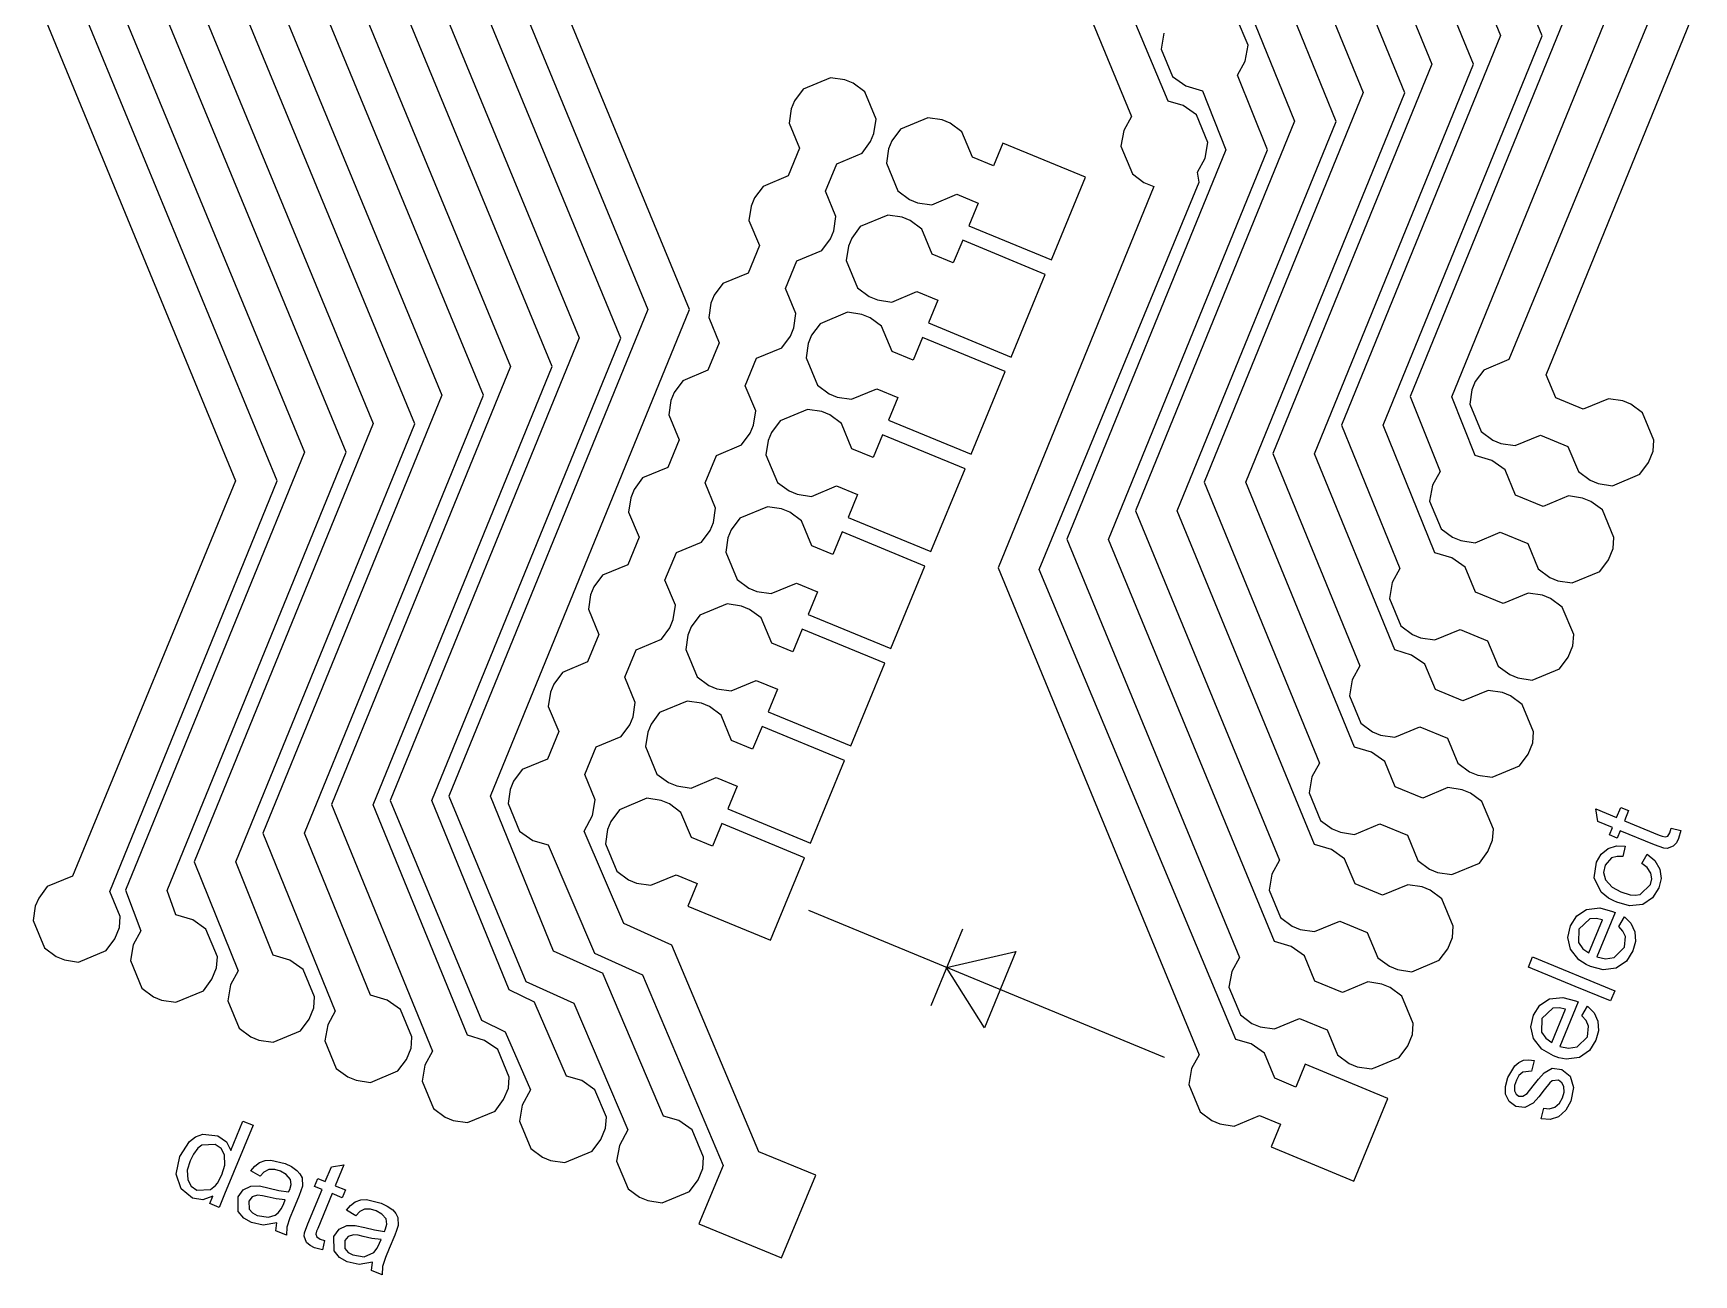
# Model space of a CAD drawing. Header units: millimetres. Extents: x 13 to 54, y 15 to 202.
# Drawn here: x 13.36 to 53.45, y 14.82 to 44.81 of the extents above; entities that cross this region are included whole.
import ezdxf

# ---------------------------------------------------------------- set-up
doc = ezdxf.new("R2010")
doc.units = ezdxf.units.MM
doc.layers.add('Default', color=70, linetype='Continuous')

msp = doc.modelspace()

# ---------------------------------------------------------------- linework, layer by layer
at = {"layer": 'Default'}
for points in [[(15.1969, 139.6756, -0.2), (19.9833, 128.0823, -0.2), (15.1769, 116.3269, -0.2), (19.9633, 104.7337, -0.2), (15.1569, 92.9783, -0.2), (19.9434, 81.385, -0.2), (15.1369, 69.6296, -0.2), (19.9234, 58.0364, -0.2), (15.1169, 46.2809, -0.2), (19.9034, 34.6877, -0.2), (15.5815, 24.1062, -0.2), (15.956, 23.1273, -0.2), (15.7715, 22.7913, -0.2), (15.7044, 22.4068, -0.2), (15.9801, 21.7434, -0.2), (16.2609, 21.5359, -0.2), (16.4565, 21.4551, -0.2), (16.8019, 21.4042, -0.2), (17.4653, 21.6799, -0.2), (17.6728, 21.9607, -0.2), (17.7858, 22.2346, -0.2)], [(17.7858, 22.2346, 1.2), (17.7858, 22.2346, -0.2), (17.8045, 22.5017, -0.2), (17.5287, 23.1651, -0.2), (17.2089, 23.3887, -0.2), (16.8014, 23.5111, -0.2), (16.5878, 24.1031, -0.2), (20.9096, 34.6845, -0.2), (16.1232, 46.2778, -0.2), (20.9296, 58.0332, -0.2), (16.1432, 69.6264, -0.2), (20.9496, 81.3819, -0.2), (16.1631, 92.9751, -0.2), (20.9696, 104.7305, -0.2), (16.1831, 116.3238, -0.2), (20.9896, 128.0792, -0.2), (16.2031, 139.6724, -0.2)], [(13.5384, 138.9862, -0.2), (18.3248, 127.393, -0.2), (13.5184, 115.6375, -0.2), (18.3049, 104.0443, -0.2), (13.4984, 92.2889, -0.2), (18.2849, 80.6957, -0.2), (13.4784, 68.9402, -0.2), (18.2649, 57.347, -0.2), (13.4585, 45.5916, -0.2), (18.2449, 33.9983, -0.2), (14.3038, 24.4504, -0.2), (13.6957, 24.1976, -0.2), (13.4883, 23.9169, -0.2), (13.4075, 23.7212, -0.2), (13.3565, 23.3759, -0.2), (13.6323, 22.7125, -0.2), (13.913, 22.505, -0.2), (14.1087, 22.4243, -0.2), (14.454, 22.3733, -0.2), (15.1174, 22.649, -0.2), (15.3249, 22.9298, -0.2), (15.438, 23.2037, -0.2)], [(15.438, 23.2037, 1.2), (15.438, 23.2037, -0.2), (15.4566, 23.4708, -0.2), (15.2039, 24.0789, -0.2), (19.2512, 33.9952, -0.2), (14.4647, 45.5884, -0.2), (19.2711, 57.3438, -0.2), (14.4847, 68.9371, -0.2), (19.2911, 80.6925, -0.2), (14.5047, 92.2857, -0.2), (19.3111, 104.0411, -0.2), (14.5246, 115.6344, -0.2), (19.3311, 127.3898, -0.2), (14.5446, 138.983, -0.2)], [(20.1337, 21.2655, 1.2), (20.1337, 21.2655, -0.2), (20.1523, 21.5326, -0.2), (19.8766, 22.196, -0.2), (19.5567, 22.4196, -0.2), (19.1492, 22.542, -0.2), (18.2462, 24.7924, -0.2), (22.5681, 35.3739, -0.2), (17.7817, 46.9672, -0.2), (22.5881, 58.7226, -0.2), (17.8016, 70.3158, -0.2), (22.6081, 82.0712, -0.2), (17.8216, 93.6645, -0.2), (22.6281, 105.4199, -0.2), (17.8416, 117.0131, -0.2), (22.6481, 128.7685, -0.2), (18.482, 138.8691, -0.2)], [(17.6366, 138.4853, -0.2), (21.6418, 128.7717, -0.2), (16.8354, 117.0163, -0.2), (21.6218, 105.4231, -0.2), (16.8154, 93.6676, -0.2), (21.6018, 82.0744, -0.2), (16.7954, 70.319, -0.2), (21.5819, 58.7257, -0.2), (16.7754, 46.9703, -0.2), (21.5619, 35.3771, -0.2), (17.24, 24.7956, -0.2), (18.3039, 22.1582, -0.2), (18.1194, 21.8221, -0.2), (18.0523, 21.4377, -0.2), (18.328, 20.7743, -0.2), (18.6087, 20.5668, -0.2), (18.8044, 20.486, -0.2), (19.1497, 20.4351, -0.2), (19.8131, 20.7108, -0.2), (20.0206, 20.9916, -0.2), (20.1337, 21.2655, -0.2)], [(18.4739, 94.357, -0.2), (23.2603, 82.7638, -0.2), (18.4539, 71.0083, -0.2), (23.2403, 59.4151, -0.2), (18.4339, 47.6597, -0.2), (23.2204, 36.0665, -0.2), (18.8985, 25.485, -0.2), (20.6517, 21.189, -0.2), (20.4672, 20.853, -0.2), (20.4001, 20.4685, -0.2), (20.6759, 19.8051, -0.2), (20.9566, 19.5977, -0.2), (21.1523, 19.5169, -0.2), (21.4976, 19.466, -0.2), (22.161, 19.7417, -0.2), (22.3685, 20.0224, -0.2), (22.4815, 20.2964, -0.2), (22.489, 20.4032, -0.2)], [(22.489, 20.4032, 1.2), (22.489, 20.4032, -0.2), (22.5002, 20.5635, -0.2), (22.2244, 21.2268, -0.2), (21.9046, 21.4505, -0.2), (21.4971, 21.5729, -0.2), (19.9047, 25.4818, -0.2), (24.2266, 36.0633, -0.2), (19.4401, 47.6565, -0.2), (24.2466, 59.4119, -0.2), (19.4601, 71.0052, -0.2), (24.2666, 82.7606, -0.2), (19.4801, 94.3538, -0.2)], [(24.5723, 20.2577, 1.2), (24.5723, 20.2577, -0.2), (24.2524, 20.4814, -0.2), (23.845, 20.6038, -0.2), (21.5632, 26.1712, -0.2), (25.8851, 36.7527, -0.2), (21.0986, 48.3459, -0.2), (25.9051, 60.1013, -0.2), (21.1186, 71.6946, -0.2), (25.9251, 83.45, -0.2), (21.759, 93.5506, -0.2)], [(20.9136, 93.1668, -0.2), (24.9188, 83.4531, -0.2), (20.1124, 71.6977, -0.2), (24.8988, 60.1045, -0.2), (20.0924, 48.3491, -0.2), (24.8788, 36.7558, -0.2), (20.557, 26.1743, -0.2), (22.9996, 20.2199, -0.2), (22.8151, 19.8839, -0.2), (22.748, 19.4994, -0.2), (23.0237, 18.836, -0.2), (23.3045, 18.6286, -0.2), (23.5001, 18.5478, -0.2), (23.8455, 18.4968, -0.2), (24.5088, 18.7726, -0.2), (24.7163, 19.0533, -0.2), (24.8294, 19.3273, -0.2), (24.848, 19.5943, -0.2), (24.5723, 20.2577, -0.2)], [(35.0187, 54.5534, -0.2), (39.8741, 42.7943, -0.2), (39.6896, 42.4583, -0.2), (39.6225, 42.0738, -0.2), (39.8983, 41.4104, -0.2), (40.179, 41.2029, -0.2), (40.4138, 41.106, -0.2), (36.6572, 31.8941, -0.2), (41.5126, 20.135, -0.2), (41.3281, 19.799, -0.2), (41.261, 19.4145, -0.2), (41.5368, 18.7511, -0.2), (41.8175, 18.5436, -0.2), (42.0132, 18.4629, -0.2), (42.3585, 18.4119, -0.2), (42.9666, 18.6647, -0.2), (43.4753, 18.4547, -0.2), (43.2492, 17.9069, -0.2), (45.2449, 17.0831, -0.2), (46.0686, 19.0788, -0.2)], [(46.0686, 19.0788, 1.2), (46.0686, 19.0788, -0.2), (44.073, 19.9026, -0.2), (43.8468, 19.3547, -0.2), (43.3381, 19.5647, -0.2), (43.0854, 20.1728, -0.2), (42.7655, 20.3964, -0.2), (42.3972, 20.5027, -0.2), (37.6473, 31.8518, -0.2), (41.5076, 41.2041, -0.2), (41.471, 41.4482, -0.2), (41.6555, 41.7842, -0.2), (41.7226, 42.1687, -0.2), (41.4469, 42.8321, -0.2), (41.127, 43.0557, -0.2), (40.7587, 43.162, -0.2), (36.0088, 54.5111, -0.2)], [(49.2066, 29.233, 1.2), (49.2066, 29.233, -0.2), (49.552, 29.1821, -0.2), (50.2154, 29.4578, -0.2), (50.4228, 29.7386, -0.2), (50.5359, 30.0125, -0.2), (50.5545, 30.2796, -0.2), (50.2788, 30.943, -0.2), (49.998, 31.1504, -0.2), (49.8024, 31.2312, -0.2), (49.457, 31.2822, -0.2), (48.8489, 31.0294, -0.2), (48.1837, 31.304, -0.2), (47.9309, 31.9121, -0.2), (47.6111, 32.1357, -0.2), (47.2036, 32.2581, -0.2), (45.9559, 35.3378, -0.2), (49.7932, 44.7454, -0.2), (46.3166, 53.1875, -0.2)], [(45.4712, 52.8037, -0.2), (48.787, 44.7485, -0.2), (44.9497, 35.3409, -0.2), (46.3582, 31.8743, -0.2), (46.1737, 31.5383, -0.2), (46.1066, 31.1538, -0.2), (46.3824, 30.4904, -0.2), (46.6631, 30.2829, -0.2), (46.8588, 30.2021, -0.2), (47.2041, 30.1512, -0.2), (47.8122, 30.404, -0.2), (48.4774, 30.1294, -0.2), (48.7302, 29.5213, -0.2), (49.011, 29.3138, -0.2), (49.2066, 29.233, -0.2)], [(48.2375, 26.8852, 1.2), (48.2375, 26.8852, -0.2), (48.5828, 26.8342, -0.2), (49.2462, 27.11, -0.2), (49.4537, 27.3907, -0.2), (49.5668, 27.6646, -0.2), (49.5854, 27.9317, -0.2), (49.3097, 28.5951, -0.2), (49.0289, 28.8026, -0.2), (48.8333, 28.8833, -0.2), (48.4879, 28.9343, -0.2), (47.8798, 28.6815, -0.2), (47.2146, 28.9561, -0.2), (46.9618, 29.5642, -0.2), (46.642, 29.7879, -0.2), (46.2345, 29.9102, -0.2), (44.2974, 34.6484, -0.2), (48.1348, 44.056, -0.2), (45.3475, 50.8396, -0.2)], [(44.5021, 50.4558, -0.2), (47.1285, 44.0591, -0.2), (43.2912, 34.6516, -0.2), (45.3891, 29.5264, -0.2), (45.2046, 29.1904, -0.2), (45.1375, 28.8059, -0.2), (45.4132, 28.1425, -0.2), (45.694, 27.935, -0.2), (45.8896, 27.8543, -0.2), (46.235, 27.8033, -0.2), (46.8431, 28.0561, -0.2), (47.5083, 27.7815, -0.2), (47.7611, 27.1734, -0.2), (48.0418, 26.9659, -0.2), (48.2375, 26.8852, -0.2)], [(21.7509, 49.0384, -0.2), (26.5373, 37.4452, -0.2), (21.9732, 26.2767, -0.2), (24.1792, 20.9696, -0.2), (24.75, 20.6882, -0.2), (25.3636, 19.29, -0.2), (25.1629, 18.9148, -0.2), (25.0958, 18.5303, -0.2), (25.3716, 17.8669, -0.2), (25.6523, 17.6594, -0.2), (25.848, 17.5787, -0.2), (26.1933, 17.5277, -0.2), (26.8567, 17.8035, -0.2), (27.0642, 18.0842, -0.2), (27.1772, 18.3581, -0.2), (27.1959, 18.6252, -0.2), (26.9201, 19.2886, -0.2), (26.6003, 19.5122, -0.2), (26.2319, 19.6185, -0.2), (25.4742, 21.3652, -0.2)], [(25.4742, 21.3652, 1.2), (25.4742, 21.3652, -0.2), (25.4575, 21.4037, -0.2), (24.8475, 21.7012, -0.2), (22.9794, 26.2736, -0.2), (27.5436, 37.442, -0.2), (22.7571, 49.0353, -0.2)], [(27.1216, 22.0798, 1.2), (27.1216, 22.0798, -0.2), (27.116, 22.0931, -0.2), (25.9191, 22.6329, -0.2), (24.3956, 26.376, -0.2), (29.2021, 38.1314, -0.2), (25.036, 48.232, -0.2)], [(47.2684, 24.5373, 1.2), (47.2684, 24.5373, -0.2), (47.6137, 24.4864, -0.2), (48.2771, 24.7621, -0.2), (48.4846, 25.0429, -0.2), (48.5977, 25.3168, -0.2), (48.6163, 25.5839, -0.2), (48.3406, 26.2473, -0.2), (48.0598, 26.4547, -0.2), (47.8642, 26.5355, -0.2), (47.5188, 26.5864, -0.2), (46.9107, 26.3337, -0.2), (46.2455, 26.6083, -0.2), (45.9927, 27.2164, -0.2), (45.6728, 27.44, -0.2), (45.2654, 27.5624, -0.2), (42.6389, 33.959, -0.2), (46.4763, 43.3666, -0.2), (44.3784, 48.4918, -0.2)], [(24.1906, 47.8482, -0.2), (28.1958, 38.1346, -0.2), (23.3894, 26.3791, -0.2), (25.2507, 21.9012, -0.2), (26.4084, 21.3775, -0.2), (27.7114, 18.3208, -0.2), (27.5108, 17.9457, -0.2), (27.4437, 17.5612, -0.2), (27.7194, 16.8978, -0.2), (28.0002, 16.6903, -0.2), (28.1958, 16.6096, -0.2), (28.5412, 16.5586, -0.2), (29.2046, 16.8344, -0.2), (29.412, 17.1151, -0.2), (29.5251, 17.389, -0.2), (29.5437, 17.6561, -0.2), (29.268, 18.3195, -0.2), (28.9481, 18.5431, -0.2), (28.5798, 18.6494, -0.2), (27.1216, 22.0798, -0.2)], [(43.533, 48.1079, -0.2), (45.47, 43.3698, -0.2), (41.6327, 33.9622, -0.2), (44.42, 27.1786, -0.2), (44.2355, 26.8425, -0.2), (44.1684, 26.4581, -0.2), (44.4441, 25.7947, -0.2), (44.7249, 25.5872, -0.2), (44.9205, 25.5064, -0.2), (45.2659, 25.4555, -0.2), (45.874, 25.7083, -0.2), (46.5392, 25.4337, -0.2), (46.792, 24.8256, -0.2), (47.0727, 24.6181, -0.2), (47.2684, 24.5373, -0.2)], [(46.2993, 22.1895, 1.2), (46.2993, 22.1895, -0.2), (46.6446, 22.1385, -0.2), (47.308, 22.4143, -0.2), (47.5155, 22.695, -0.2), (47.6285, 22.9689, -0.2), (47.6472, 23.236, -0.2), (47.3715, 23.8994, -0.2), (47.0907, 24.1069, -0.2), (46.8951, 24.1876, -0.2), (46.5497, 24.2386, -0.2), (45.9416, 23.9858, -0.2), (45.2764, 24.2604, -0.2), (45.0236, 24.8685, -0.2), (44.7037, 25.0921, -0.2), (44.2963, 25.2145, -0.2), (40.9805, 33.2697, -0.2), (44.8178, 42.6772, -0.2), (43.4092, 46.1439, -0.2)], [(42.5638, 45.7601, -0.2), (43.8115, 42.6804, -0.2), (39.9742, 33.2728, -0.2), (43.4509, 24.8307, -0.2), (43.2664, 24.4947, -0.2), (43.1993, 24.1102, -0.2), (43.475, 23.4468, -0.2), (43.7558, 23.2393, -0.2), (43.9514, 23.1586, -0.2), (44.2968, 23.1076, -0.2), (44.9049, 23.3604, -0.2), (45.5701, 23.0858, -0.2), (45.8229, 22.4777, -0.2), (46.1036, 22.2702, -0.2), (46.2993, 22.1895, -0.2)], [(50.4455, 45.4379, -0.2), (46.6081, 36.0303, -0.2), (47.3273, 34.2221, -0.2), (47.1428, 33.8861, -0.2), (47.0757, 33.5016, -0.2), (47.3515, 32.8382, -0.2), (47.6322, 32.6308, -0.2), (47.8279, 32.55, -0.2), (48.1732, 32.499, -0.2), (48.7813, 32.7518, -0.2), (49.4466, 32.4772, -0.2), (49.6993, 31.8691, -0.2), (49.9801, 31.6616, -0.2), (50.1757, 31.5809, -0.2)], [(50.1757, 31.5809, 1.2), (50.1757, 31.5809, -0.2), (50.5211, 31.5299, -0.2), (51.1845, 31.8057, -0.2), (51.3919, 32.0864, -0.2), (51.505, 32.3603, -0.2), (51.5237, 32.6274, -0.2), (51.2479, 33.2908, -0.2), (50.9672, 33.4983, -0.2), (50.7715, 33.5791, -0.2), (50.4262, 33.63, -0.2), (49.818, 33.3772, -0.2), (49.1528, 33.6518, -0.2), (48.9001, 34.2599, -0.2), (48.5802, 34.4836, -0.2), (48.1727, 34.606, -0.2), (47.6144, 36.0272, -0.2), (51.4517, 45.4347, -0.2)], [(52.4648, 45.3371, -0.2), (48.9921, 36.924, -0.2), (48.384, 36.6712, -0.2), (48.1765, 36.3905, -0.2), (48.0958, 36.1948, -0.2), (48.0448, 35.8495, -0.2), (48.3206, 35.1861, -0.2), (48.6013, 34.9786, -0.2), (48.797, 34.8979, -0.2), (49.1423, 34.8469, -0.2), (49.7504, 35.0997, -0.2), (50.4157, 34.8251, -0.2), (50.6684, 34.217, -0.2), (50.9492, 34.0095, -0.2), (51.1448, 33.9287, -0.2)], [(45.7584, 19.8251, 1.2), (45.7584, 19.8251, -0.2), (46.3389, 20.0664, -0.2), (46.5464, 20.3472, -0.2), (46.6594, 20.6211, -0.2), (46.6781, 20.8882, -0.2), (46.4023, 21.5516, -0.2), (46.1216, 21.759, -0.2), (45.9259, 21.8398, -0.2), (45.5806, 21.8907, -0.2), (44.9725, 21.638, -0.2), (44.3073, 21.9126, -0.2), (44.0545, 22.5207, -0.2), (43.7346, 22.7443, -0.2), (43.3271, 22.8667, -0.2), (39.322, 32.5803, -0.2), (43.1593, 41.9879, -0.2), (42.4401, 43.7961, -0.2), (42.6246, 44.1321, -0.2), (42.6917, 44.5166, -0.2), (42.416, 45.18, -0.2)], [(51.1448, 33.9287, 1.2), (51.1448, 33.9287, -0.2), (51.4902, 33.8778, -0.2), (52.1536, 34.1535, -0.2), (52.3611, 34.4343, -0.2), (52.4741, 34.7082, -0.2), (52.4928, 34.9753, -0.2), (52.217, 35.6387, -0.2), (51.9363, 35.8462, -0.2), (51.7406, 35.9269, -0.2), (51.3953, 35.9779, -0.2), (50.7872, 35.7251, -0.2), (50.1219, 35.9997, -0.2), (49.8921, 36.5525, -0.2), (53.4549, 45.2948, -0.2)], [(40.6588, 44.8061, -0.2), (40.5916, 44.4216, -0.2), (40.8674, 43.7583, -0.2), (41.1873, 43.5346, -0.2), (41.5947, 43.4122, -0.2), (42.1531, 41.991, -0.2), (38.3157, 32.5835, -0.2), (42.4818, 22.4829, -0.2), (42.2973, 22.1468, -0.2), (42.2302, 21.7624, -0.2), (42.5059, 21.099, -0.2), (42.7866, 20.8915, -0.2), (42.9823, 20.8107, -0.2), (43.3276, 20.7598, -0.2), (43.9358, 21.0125, -0.2), (44.601, 20.738, -0.2), (44.8538, 20.1299, -0.2), (45.1345, 19.9224, -0.2), (45.3301, 19.8416, -0.2), (45.6755, 19.7907, -0.2), (45.7584, 19.8251, -0.2)], [(28.7745, 22.7824, 1.2), (28.7745, 22.7824, -0.2), (27.6167, 23.3061, -0.2), (26.6584, 25.5336, -0.2), (26.859, 25.9087, -0.2), (26.9261, 26.2932, -0.2), (26.6734, 26.9013, -0.2), (26.948, 27.5666, -0.2), (27.5561, 27.8193, -0.2), (27.7635, 28.1001, -0.2), (27.8443, 28.2957, -0.2), (27.8953, 28.6411, -0.2), (27.6425, 29.2492, -0.2), (27.9171, 29.9144, -0.2), (28.5252, 30.1672, -0.2), (28.7327, 30.4479, -0.2), (28.8134, 30.6436, -0.2), (28.8644, 30.9889, -0.2), (28.6116, 31.597, -0.2), (28.8862, 32.2623, -0.2), (29.4943, 32.515, -0.2), (29.7018, 32.7958, -0.2), (29.7825, 32.9914, -0.2), (29.8335, 33.3368, -0.2), (29.5807, 33.9449, -0.2), (29.8553, 34.6101, -0.2), (30.4634, 34.8629, -0.2), (30.6709, 35.1436, -0.2), (30.7516, 35.3393, -0.2), (30.8026, 35.6846, -0.2), (30.5498, 36.2927, -0.2), (30.8244, 36.958, -0.2), (31.4325, 37.2107, -0.2), (31.64, 37.4915, -0.2), (31.7208, 37.6871, -0.2), (31.7717, 38.0325, -0.2), (31.5189, 38.6406, -0.2), (31.7935, 39.3058, -0.2), (32.4016, 39.5586, -0.2), (32.6091, 39.8393, -0.2), (32.6899, 40.035, -0.2), (32.7408, 40.3803, -0.2), (32.4881, 40.9885, -0.2), (32.7626, 41.6537, -0.2), (33.3707, 41.9064, -0.2), (33.5782, 42.1872, -0.2), (33.659, 42.3828, -0.2), (33.7099, 42.7282, -0.2), (33.4342, 43.3916, -0.2), (33.1534, 43.5991, -0.2), (32.9578, 43.6798, -0.2), (32.6124, 43.7308, -0.2), (31.949, 43.455, -0.2), (31.7416, 43.1743, -0.2), (31.6608, 42.9786, -0.2), (31.6099, 42.6333, -0.2), (31.8626, 42.0252, -0.2), (31.588, 41.3599, -0.2), (30.9799, 41.1072, -0.2), (30.7725, 40.8264, -0.2), (30.6917, 40.6308, -0.2), (30.6407, 40.2854, -0.2), (30.8935, 39.6773, -0.2), (30.6189, 39.0121, -0.2), (30.0108, 38.7593, -0.2), (29.8033, 38.4786, -0.2), (29.7226, 38.2829, -0.2), (29.6716, 37.9376, -0.2), (29.9244, 37.3295, -0.2), (29.6498, 36.6642, -0.2), (29.0417, 36.4115, -0.2), (28.8342, 36.1307, -0.2), (28.7535, 35.9351, -0.2), (28.7025, 35.5897, -0.2), (28.9553, 34.9816, -0.2), (28.6807, 34.3164, -0.2), (28.0726, 34.0636, -0.2), (27.8651, 33.7829, -0.2), (27.7844, 33.5872, -0.2), (27.7334, 33.2419, -0.2), (27.9862, 32.6338, -0.2), (27.7116, 31.9685, -0.2), (27.1035, 31.7158, -0.2), (26.896, 31.435, -0.2), (26.8152, 31.2394, -0.2), (26.7643, 30.894, -0.2), (27.0171, 30.2859, -0.2), (26.7425, 29.6207, -0.2), (26.1344, 29.3679, -0.2), (25.9269, 29.0872, -0.2), (25.8461, 28.8915, -0.2), (25.7952, 28.5462, -0.2), (26.0479, 27.938, -0.2), (25.7734, 27.2728, -0.2), (25.1652, 27.0201, -0.2), (24.9578, 26.7393, -0.2), (24.877, 26.5437, -0.2), (24.8261, 26.1983, -0.2), (25.1018, 25.5349, -0.2), (25.4217, 25.3113, -0.2), (25.79, 25.205, -0.2), (26.9092, 22.5906, -0.2), (28.0669, 22.0669, -0.2), (30.0133, 17.4623, -0.2), (29.4318, 16.0536, -0.2), (31.4275, 15.2298, -0.2), (32.2513, 17.2255, -0.2), (30.8817, 17.7908, -0.2), (28.7745, 22.7824, -0.2)], [(37.9577, 39.3719, 1.2), (37.9577, 39.3719, -0.2), (38.7653, 41.3285, -0.2), (36.7696, 42.1522, -0.2), (36.5435, 41.6044, -0.2), (36.0348, 41.8144, -0.2), (35.782, 42.4225, -0.2), (35.5013, 42.63, -0.2), (35.3056, 42.7107, -0.2), (34.9603, 42.7617, -0.2), (34.2969, 42.4859, -0.2), (34.0894, 42.2052, -0.2), (34.0087, 42.0095, -0.2), (33.9577, 41.6642, -0.2), (34.2335, 41.0008, -0.2), (34.5142, 40.7933, -0.2), (34.7099, 40.7125, -0.2), (35.0552, 40.6616, -0.2), (35.6633, 40.9144, -0.2), (36.172, 40.7044, -0.2), (35.9459, 40.1565, -0.2), (37.9416, 39.3328, -0.2), (37.9577, 39.3719, -0.2)], [(37.7962, 38.9806, 1.2), (37.7962, 38.9806, -0.2), (35.8005, 39.8044, -0.2), (35.5744, 39.2565, -0.2), (35.0657, 39.4665, -0.2), (34.8129, 40.0746, -0.2), (34.5322, 40.2821, -0.2), (34.3365, 40.3629, -0.2), (33.9912, 40.4138, -0.2), (33.3278, 40.1381, -0.2), (33.1203, 39.8573, -0.2), (33.0396, 39.6617, -0.2), (32.9886, 39.3163, -0.2), (33.2643, 38.6529, -0.2), (33.5451, 38.4454, -0.2), (33.7407, 38.3647, -0.2), (34.0861, 38.3137, -0.2), (34.6942, 38.5665, -0.2), (35.2029, 38.3565, -0.2), (34.9768, 37.8087, -0.2), (36.9725, 36.9849, -0.2), (37.7962, 38.9806, -0.2)], [(36.8271, 36.6328, 1.2), (36.8271, 36.6328, -0.2), (34.8314, 37.4565, -0.2), (34.6053, 36.9087, -0.2), (34.0966, 37.1187, -0.2), (33.8438, 37.7268, -0.2), (33.5631, 37.9342, -0.2), (33.3674, 38.015, -0.2), (33.0221, 38.066, -0.2), (32.3587, 37.7902, -0.2), (32.1512, 37.5095, -0.2), (32.0704, 37.3138, -0.2), (32.0195, 36.9685, -0.2), (32.2952, 36.3051, -0.2), (32.576, 36.0976, -0.2), (32.7716, 36.0168, -0.2), (33.117, 35.9659, -0.2), (33.7251, 36.2186, -0.2), (34.2338, 36.0087, -0.2), (34.0077, 35.4608, -0.2), (36.0033, 34.6371, -0.2), (36.8271, 36.6328, -0.2)], [(35.858, 34.2849, 1.2), (35.858, 34.2849, -0.2), (33.8623, 35.1087, -0.2), (33.6362, 34.5608, -0.2), (33.1275, 34.7708, -0.2), (32.8747, 35.3789, -0.2), (32.594, 35.5864, -0.2), (32.3983, 35.6671, -0.2), (32.053, 35.7181, -0.2), (31.3896, 35.4424, -0.2), (31.1821, 35.1616, -0.2), (31.1013, 34.966, -0.2), (31.0504, 34.6206, -0.2), (31.3261, 33.9572, -0.2), (31.6069, 33.7497, -0.2), (31.8025, 33.669, -0.2), (32.1479, 33.618, -0.2), (32.756, 33.8708, -0.2), (33.2647, 33.6608, -0.2), (33.0386, 33.113, -0.2), (35.0342, 32.2892, -0.2), (35.858, 34.2849, -0.2)], [(34.8889, 31.9371, 1.2), (34.8889, 31.9371, -0.2), (32.8932, 32.7608, -0.2), (32.6671, 32.213, -0.2), (32.1584, 32.4229, -0.2), (31.9056, 33.0311, -0.2), (31.6248, 33.2385, -0.2), (31.4292, 33.3193, -0.2), (31.0838, 33.3702, -0.2), (30.4204, 33.0945, -0.2), (30.213, 32.8138, -0.2), (30.1322, 32.6181, -0.2), (30.0813, 32.2728, -0.2), (30.357, 31.6094, -0.2), (30.6377, 31.4019, -0.2), (30.8334, 31.3211, -0.2), (31.1788, 31.2702, -0.2), (31.7869, 31.5229, -0.2), (32.2956, 31.313, -0.2), (32.0694, 30.7651, -0.2), (34.0651, 29.9414, -0.2), (34.8889, 31.9371, -0.2)], [(33.9197, 29.5892, 1.2), (33.9197, 29.5892, -0.2), (31.9241, 30.413, -0.2), (31.6979, 29.8651, -0.2), (31.1892, 30.0751, -0.2), (30.9365, 30.6832, -0.2), (30.6557, 30.8907, -0.2), (30.4601, 30.9714, -0.2), (30.1147, 31.0224, -0.2), (29.4513, 30.7466, -0.2), (29.2439, 30.4659, -0.2), (29.1631, 30.2702, -0.2), (29.1121, 29.9249, -0.2), (29.3879, 29.2615, -0.2), (29.6686, 29.054, -0.2), (29.8643, 28.9733, -0.2), (30.2096, 28.9223, -0.2), (30.8177, 29.1751, -0.2), (31.3265, 28.9651, -0.2), (31.1003, 28.4173, -0.2), (33.096, 27.5935, -0.2), (33.9197, 29.5892, -0.2)], [(32.9506, 27.2414, 1.2), (32.9506, 27.2414, -0.2), (30.955, 28.0651, -0.2), (30.7288, 27.5173, -0.2), (30.2201, 27.7272, -0.2), (29.9674, 28.3354, -0.2), (29.6866, 28.5428, -0.2), (29.491, 28.6236, -0.2), (29.1456, 28.6745, -0.2), (28.4822, 28.3988, -0.2), (28.2747, 28.118, -0.2), (28.194, 27.9224, -0.2), (28.143, 27.577, -0.2), (28.4188, 26.9137, -0.2), (28.6995, 26.7062, -0.2), (28.8952, 26.6254, -0.2), (29.2405, 26.5745, -0.2), (29.8486, 26.8272, -0.2), (30.3573, 26.6173, -0.2), (30.1312, 26.0694, -0.2), (32.1269, 25.2457, -0.2), (32.9506, 27.2414, -0.2)], [(31.9815, 24.8935, 1.2), (31.9815, 24.8935, -0.2), (29.9858, 25.7172, -0.2), (29.7597, 25.1694, -0.2), (29.251, 25.3794, -0.2), (28.9982, 25.9875, -0.2), (28.7175, 26.195, -0.2), (28.5218, 26.2757, -0.2), (28.1765, 26.3267, -0.2), (27.5131, 26.0509, -0.2), (27.3056, 25.7702, -0.2), (27.2249, 25.5745, -0.2), (27.1739, 25.2292, -0.2), (27.4497, 24.5658, -0.2), (27.7304, 24.3583, -0.2), (27.9261, 24.2776, -0.2), (28.2714, 24.2266, -0.2), (28.8795, 24.4794, -0.2), (29.3882, 24.2694, -0.2), (29.1621, 23.7216, -0.2), (31.1578, 22.8978, -0.2), (31.9815, 24.8935, -0.2)], [(51.6064, 25.3634, 1.2), (51.6064, 25.3634, -0.2), (51.4169, 25.4417, -0.2), (51.4906, 25.6204, -0.2), (51.1345, 25.7674, -0.2), (51.0883, 26.0701, -0.2), (51.5907, 25.8628, -0.2), (51.6919, 26.1079, -0.2), (51.8814, 26.0296, -0.2), (51.7803, 25.7845, -0.2), (52.6211, 25.4375, -0.2), (52.6892, 25.4113, -0.2), (52.7602, 25.3943, -0.2), (52.8249, 25.4167, -0.2), (52.8772, 25.4934, -0.2), (52.9118, 25.6043, -0.2), (53.1417, 25.5506, -0.2), (53.0873, 25.3576, -0.2), (53.0356, 25.2554, -0.2), (52.9604, 25.1691, -0.2), (52.8082, 25.1114, -0.2), (52.7302, 25.1228, -0.2), (52.5075, 25.2007, -0.2), (51.6802, 25.5422, -0.2), (51.6064, 25.3634, -0.2)], [(51.5226, 23.8472, 1.2), (51.5226, 23.8472, -0.2), (51.3929, 23.9189, -0.2), (51.2179, 24.0611, -0.2), (51.0532, 24.4032, -0.2), (51.1072, 24.7835, -0.2), (51.217, 24.9745, -0.2), (51.3845, 25.1175, -0.2), (51.587, 25.1818, -0.2), (51.7991, 25.1698, -0.2), (51.7378, 24.9178, -0.2), (51.6015, 24.9241, -0.2), (51.4701, 24.8872, -0.2), (51.3115, 24.7103, -0.2), (51.2757, 24.5322, -0.2), (51.3207, 24.3562, -0.2), (51.4806, 24.1808, -0.2), (51.6902, 24.069, -0.2), (51.9184, 23.9988, -0.2), (52.0382, 23.988, -0.2), (52.1571, 24.0062, -0.2), (52.4081, 24.2418, -0.2), (52.4402, 24.3787, -0.2), (52.419, 24.5178, -0.2), (52.3288, 24.6536, -0.2), (52.1985, 24.7514, -0.2), (52.3285, 24.9782, -0.2), (52.5139, 24.8247, -0.2), (52.6339, 24.6161, -0.2), (52.6639, 24.3867, -0.2), (52.6096, 24.1618, -0.2), (52.4581, 23.9219, -0.2), (52.2211, 23.7659, -0.2), (51.9026, 23.7316, -0.2), (51.5936, 23.8157, -0.2), (51.5226, 23.8472, -0.2)], [(50.859, 22.3104, 1.2), (50.859, 22.3104, -0.2), (50.6778, 22.4271, -0.2), (50.4748, 22.6833, -0.2), (50.4131, 22.967, -0.2), (50.4745, 23.2507, -0.2), (50.6275, 23.4883, -0.2), (50.8653, 23.6409, -0.2), (51.1836, 23.6782, -0.2), (51.4932, 23.5957, -0.2), (51.5577, 23.5675, -0.2), (51.115, 22.4951, -0.2), (51.3227, 22.45, -0.2), (51.5332, 22.4794, -0.2), (51.7832, 22.728, -0.2), (51.8073, 22.9859, -0.2), (51.7436, 23.1192, -0.2), (51.6445, 23.2289, -0.2), (51.7796, 23.4679, -0.2), (51.9362, 23.3083, -0.2), (52.0311, 23.1058, -0.2), (52.0452, 22.8709, -0.2), (51.9831, 22.6439, -0.2), (51.8273, 22.3911, -0.2), (51.5826, 22.2228, -0.2), (51.2678, 22.1832, -0.2), (50.961, 22.2639, -0.2), (50.859, 22.3104, -0.2)], [(40.6706, 20.0704, 1.2), (40.6706, 20.0704, -0.2), (32.0846, 23.6144, -0.2)], [(50.9202, 22.5913, 1.2), (50.9202, 22.5913, -0.2), (51.2516, 23.3943, -0.2), (51.098, 23.4272, -0.2), (50.9415, 23.4146, -0.2), (50.676, 23.1707, -0.2), (50.6716, 22.8413, -0.2), (50.7724, 22.6929, -0.2), (50.9202, 22.5913, -0.2)], [(35.7938, 23.1652, 1.2), (35.7938, 23.1652, -0.2), (35.0307, 21.3165, -0.2)], [(35.4123, 22.2408, 1.2), (35.4123, 22.2408, -0.2), (37.0879, 22.631, -0.2), (36.3248, 20.7823, -0.2), (35.4123, 22.2408, -0.2)], [(50.5877, 21.7857, 1.2), (50.5877, 21.7857, -0.2), (49.4597, 22.2513, -0.2), (49.5603, 22.495, -0.2), (51.5454, 21.6756, -0.2), (51.4448, 21.4319, -0.2), (50.5877, 21.7857, -0.2)], [(50.1949, 20.061, 1.2), (50.1949, 20.061, -0.2), (50.0701, 20.1056, -0.2), (49.7869, 20.2688, -0.2), (49.5839, 20.525, -0.2), (49.5222, 20.8086, -0.2), (49.5836, 21.0924, -0.2), (49.7367, 21.3299, -0.2), (49.9744, 21.4826, -0.2), (50.2927, 21.5199, -0.2), (50.6023, 21.4373, -0.2), (50.6668, 21.4092, -0.2), (50.2241, 20.3368, -0.2), (50.4318, 20.2917, -0.2), (50.6423, 20.321, -0.2), (50.8923, 20.5696, -0.2), (50.9164, 20.8275, -0.2), (50.8527, 20.9609, -0.2), (50.7536, 21.0706, -0.2), (50.8887, 21.3096, -0.2), (51.0453, 21.15, -0.2), (51.1402, 20.9475, -0.2), (51.1543, 20.7126, -0.2), (51.0922, 20.4856, -0.2), (50.9364, 20.2327, -0.2), (50.6918, 20.0645, -0.2), (50.3769, 20.0249, -0.2), (50.1949, 20.061, -0.2)], [(50.0293, 20.433, 1.2), (50.0293, 20.433, -0.2), (50.3607, 21.236, -0.2), (50.2071, 21.2689, -0.2), (50.0506, 21.2562, -0.2), (49.7851, 21.0124, -0.2), (49.7807, 20.683, -0.2), (49.8815, 20.5346, -0.2), (50.0293, 20.433, -0.2)], [(49.7686, 18.5882, 1.2), (49.7686, 18.5882, -0.2), (49.8302, 18.8449, -0.2), (49.9664, 18.8298, -0.2), (50.0986, 18.8656, -0.2), (50.2107, 18.9637, -0.2), (50.2831, 19.0938, -0.2), (50.324, 19.2293, -0.2), (50.3183, 19.3708, -0.2), (50.2714, 19.4593, -0.2), (50.1907, 19.5186, -0.2), (50.0311, 19.5005, -0.2), (49.979, 19.4519, -0.2), (49.8456, 19.2854, -0.2), (49.7167, 19.1182, -0.2), (49.5755, 18.9611, -0.2), (49.3739, 18.8605, -0.2), (49.1585, 18.8876, -0.2), (48.999, 19.0042, -0.2), (48.912, 19.1811, -0.2), (48.9053, 19.3646, -0.2), (48.9627, 19.5881, -0.2), (49.1338, 19.8645, -0.2), (49.2295, 19.9472, -0.2), (49.3448, 19.9993, -0.2), (49.4736, 20.0104, -0.2), (49.6015, 19.9916, -0.2), (49.5356, 19.7399, -0.2), (49.3232, 19.7166, -0.2), (49.2304, 19.6327, -0.2), (49.1703, 19.523, -0.2), (49.1289, 19.3949, -0.2), (49.1269, 19.2604, -0.2), (49.162, 19.1856, -0.2), (49.2273, 19.135, -0.2), (49.3249, 19.1296, -0.2), (49.4284, 19.1962, -0.2), (49.5796, 19.3857, -0.2), (49.706, 19.5464, -0.2), (49.842, 19.699, -0.2), (50.0358, 19.8076, -0.2), (50.2683, 19.7797, -0.2), (50.4689, 19.6129, -0.2), (50.5511, 19.3397, -0.2), (50.4841, 19.0124, -0.2), (50.3687, 18.7985, -0.2), (50.191, 18.6326, -0.2), (49.9839, 18.5712, -0.2), (49.7686, 18.5882, -0.2)], [(17.9768, 16.7635, 1.2), (17.9768, 16.7635, -0.2), (17.8451, 16.4444, -0.2), (17.619, 16.5378, -0.2), (17.6939, 16.7192, -0.2), (17.4552, 16.6282, -0.2), (17.2034, 16.6713, -0.2), (16.9257, 16.8968, -0.2), (16.8113, 17.2531, -0.2), (16.8943, 17.6768, -0.2), (17.127, 18.0372, -0.2), (17.2762, 18.1529, -0.2), (17.4535, 18.2178, -0.2), (17.813, 18.1787, -0.2), (18.0216, 18.0276, -0.2), (18.1281, 17.8173, -0.2), (18.4221, 18.5295, -0.2), (18.6644, 18.4295, -0.2), (17.9768, 16.7635, -0.2)], [(17.7547, 16.9734, 1.2), (17.7547, 16.9734, -0.2), (17.8027, 17.033, -0.2), (17.9109, 17.2334, -0.2), (17.9829, 17.4682, -0.2), (17.976, 17.7137, -0.2), (17.8942, 17.8669, -0.2), (17.7527, 17.9675, -0.2), (17.4258, 17.9471, -0.2), (17.3306, 17.8752, -0.2), (17.2232, 17.7332, -0.2), (17.1447, 17.5734, -0.2), (17.078, 17.3476, -0.2), (17.0907, 17.1124, -0.2), (17.1712, 16.9622, -0.2), (17.3092, 16.8622, -0.2), (17.6336, 16.8804, -0.2), (17.7547, 16.9734, -0.2)], [(19.4699, 15.7738, 1.2), (19.4699, 15.7738, -0.2), (19.2154, 15.8788, -0.2), (19.2399, 16.0763, -0.2), (18.9115, 16.0217, -0.2), (18.6238, 16.085, -0.2), (18.4408, 16.1884, -0.2), (18.3071, 16.3504, -0.2), (18.3022, 16.6995, -0.2), (18.4289, 16.8722, -0.2), (18.613, 16.9611, -0.2), (18.822, 16.9683, -0.2), (19.0537, 16.9154, -0.2), (19.2861, 16.8566, -0.2), (19.523, 16.82, -0.2), (19.5506, 16.883, -0.2), (19.5841, 17.0004, -0.2), (19.5682, 17.1214, -0.2), (19.4641, 17.2418, -0.2), (19.3247, 17.3186, -0.2), (19.1882, 17.3617, -0.2), (19.045, 17.3627, -0.2), (18.9273, 17.2986, -0.2), (18.8368, 17.1999, -0.2), (18.6119, 17.3308, -0.2), (18.7046, 17.4439, -0.2), (18.8206, 17.533, -0.2), (18.9541, 17.5806, -0.2), (19.0957, 17.5891, -0.2), (19.4432, 17.5058, -0.2), (19.5911, 17.4345, -0.2), (19.7246, 17.339, -0.2), (19.7981, 17.2572, -0.2), (19.8486, 17.1594, -0.2), (19.8562, 16.9629, -0.2), (19.8202, 16.8465, -0.2), (19.7756, 16.7331, -0.2), (19.6415, 16.4082, -0.2), (19.5545, 16.1919, -0.2), (19.4786, 15.9714, -0.2), (19.4699, 15.7738, -0.2)], [(20.3926, 15.648, 1.2), (20.3926, 15.648, -0.2), (20.339, 15.4182, -0.2), (20.1459, 15.4726, -0.2), (20.0438, 15.5243, -0.2), (19.9574, 15.5995, -0.2), (19.8998, 15.7516, -0.2), (19.9111, 15.8297, -0.2), (19.989, 16.0524, -0.2), (20.3305, 16.8797, -0.2), (20.1518, 16.9534, -0.2), (20.23, 17.143, -0.2), (20.4088, 17.0692, -0.2), (20.5558, 17.4253, -0.2), (20.8585, 17.4715, -0.2), (20.6511, 16.9692, -0.2), (20.8962, 16.868, -0.2), (20.818, 16.6785, -0.2), (20.5729, 16.7796, -0.2), (20.2258, 15.9388, -0.2), (20.1997, 15.8706, -0.2), (20.1827, 15.7997, -0.2), (20.2051, 15.735, -0.2), (20.2818, 15.6827, -0.2), (20.3926, 15.648, -0.2)], [(19.1953, 16.2605, 1.2), (19.1953, 16.2605, -0.2), (19.2675, 16.3122, -0.2), (19.349, 16.4188, -0.2), (19.4073, 16.5397, -0.2), (19.4442, 16.629, -0.2), (19.2242, 16.6532, -0.2), (19.0081, 16.7013, -0.2), (18.8929, 16.7272, -0.2), (18.7754, 16.7403, -0.2), (18.6463, 16.7001, -0.2), (18.565, 16.599, -0.2), (18.571, 16.4063, -0.2), (18.6521, 16.3121, -0.2), (18.7608, 16.2519, -0.2), (19.0365, 16.2094, -0.2), (19.1953, 16.2605, -0.2)], [(22.1612, 16.2048, 1.2), (22.1612, 16.2048, -0.2), (22.1689, 16.0083, -0.2), (22.1329, 15.8919, -0.2), (22.0883, 15.7785, -0.2), (21.9542, 15.4536, -0.2), (21.8672, 15.2373, -0.2), (21.7913, 15.0168, -0.2), (21.7826, 14.8192, -0.2), (21.5281, 14.9242, -0.2), (21.5525, 15.1217, -0.2), (21.2241, 15.0671, -0.2), (20.9365, 15.1304, -0.2), (20.7535, 15.2338, -0.2), (20.6198, 15.3958, -0.2), (20.6149, 15.7449, -0.2), (20.7416, 15.9176, -0.2), (20.9257, 16.0065, -0.2), (21.1347, 16.0137, -0.2), (21.3664, 15.9608, -0.2), (21.5988, 15.9021, -0.2), (21.8357, 15.8654, -0.2), (21.8633, 15.9284, -0.2), (21.8968, 16.0458, -0.2), (21.8809, 16.1668, -0.2), (21.7768, 16.2872, -0.2), (21.6374, 16.364, -0.2), (21.5009, 16.4071, -0.2), (21.3577, 16.4081, -0.2), (21.24, 16.344, -0.2), (21.1495, 16.2453, -0.2), (20.9246, 16.3762, -0.2), (21.0172, 16.4893, -0.2), (21.1332, 16.5784, -0.2), (21.2668, 16.626, -0.2), (21.4083, 16.6345, -0.2), (21.7559, 16.5512, -0.2), (21.9038, 16.4799, -0.2), (22.0373, 16.3844, -0.2), (22.1108, 16.3026, -0.2), (22.1612, 16.2048, -0.2)], [(21.7569, 15.6744, 1.2), (21.7569, 15.6744, -0.2), (21.5369, 15.6986, -0.2), (21.3208, 15.7467, -0.2), (21.2055, 15.7726, -0.2), (21.0881, 15.7857, -0.2), (20.959, 15.7455, -0.2), (20.8776, 15.6444, -0.2), (20.8837, 15.4517, -0.2), (20.9648, 15.3575, -0.2), (21.0735, 15.2973, -0.2), (21.3492, 15.2548, -0.2), (21.5801, 15.3576, -0.2), (21.6617, 15.4642, -0.2), (21.72, 15.5851, -0.2), (21.7569, 15.6744, -0.2)]]:
    msp.add_polyline3d(points, dxfattribs=at)

doc.saveas('drawing.dxf')
